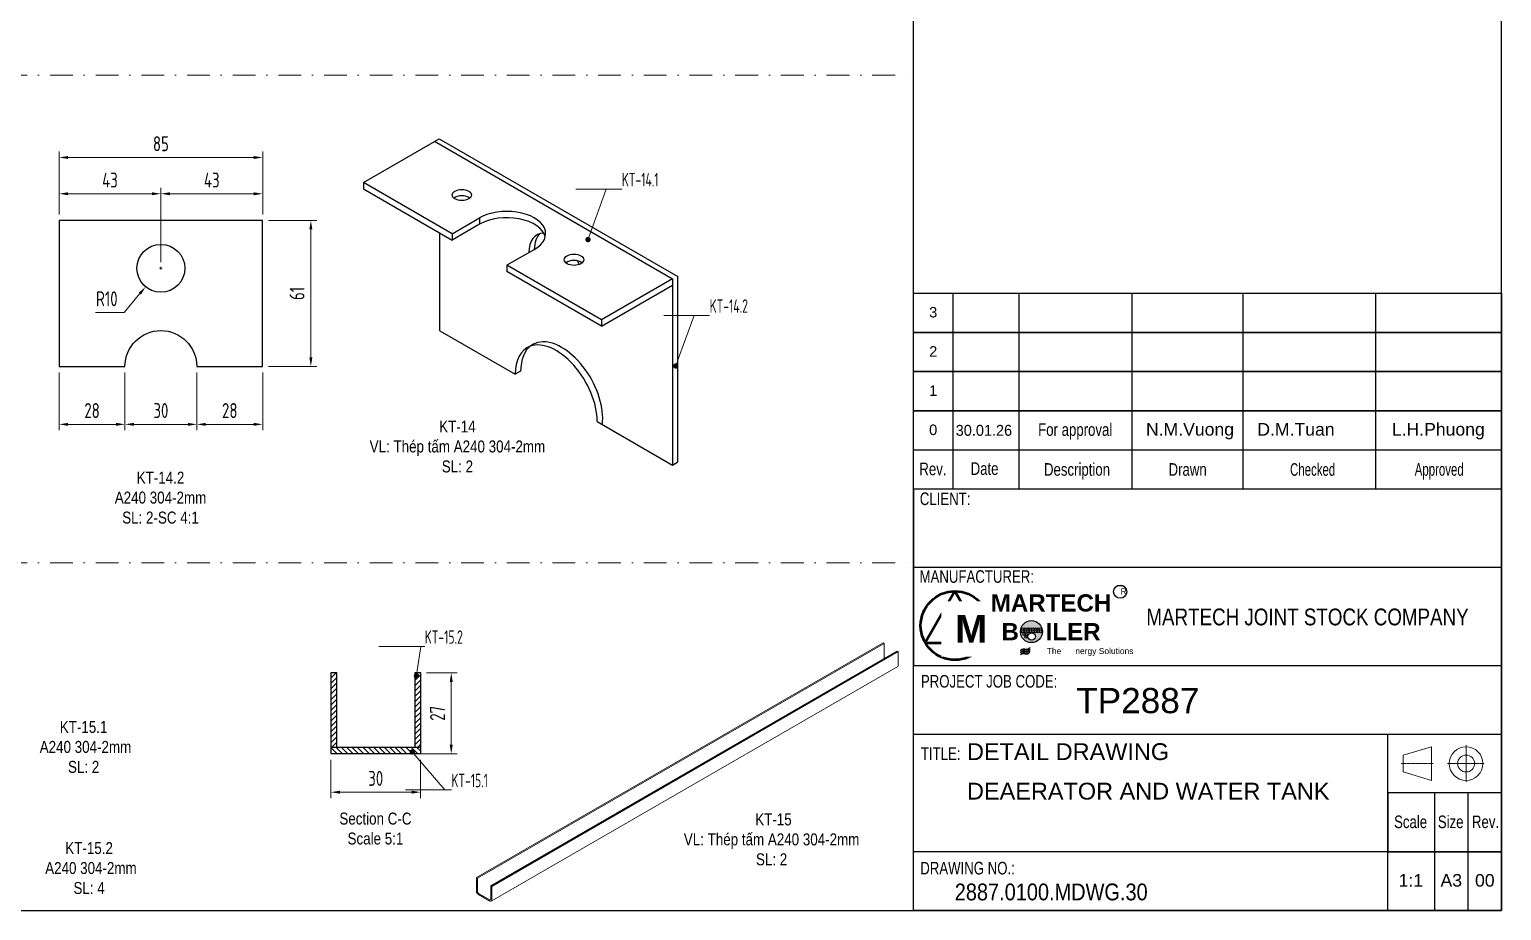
# Model space of a CAD drawing. Header units: millimetres. Extents: x -46397 to 283259, y -8690 to 23983.
# Drawn here: x 230108 to 232567, y -2334 to -862 of the extents above; entities that cross this region are included whole.
import ezdxf
from ezdxf import colors
from ezdxf.entities.mleader import LeaderData, LeaderLine
from ezdxf.enums import TextEntityAlignment as Align
from ezdxf.math import Vec2, Vec3

# ---------------------------------------------------------------- set-up
doc = ezdxf.new("R2010")
doc.units = ezdxf.units.MM
doc.linetypes.add('CENTER', pattern=[2, 1.25, -0.25, 0.25, -0.25])
doc.linetypes.add('DASHDOT', pattern=[25.4, 12.7, -6.35, 0, -6.35])
doc.layers.get('Defpoints').update_dxf_attribs({"lineweight": 0})
for name, color, linetype, lineweight in [('DAM_8', 1, 'Continuous', 25), ('DCenterline8', 8, 'CENTER', 5), ('Dtext', 255, 'Continuous', 20), ('Long_AM_Box', 5, 'DASHDOT', 9), ('Long_AM_Visible', 30, 'Continuous', 25), ('Long_Dim', 3, 'Continuous', 9), ('Long_Hatch', 9, 'Continuous', 9), ('Long_Text', 6, 'Continuous', 9)]:
    doc.layers.add(name, color=color, linetype=linetype, lineweight=lineweight)
doc.styles.add('Chu va so', font='arial.ttf')
doc.styles.add('GHI CHÚ 3', font='isocp_IV25.ttf', dxfattribs={"width": 0.8})
doc.styles.add('Long_DIM_TEXT', font='arial.ttf', dxfattribs={"width": 0.8})
doc.styles.add('Long_Text', font='isocp.shx', dxfattribs={"width": 0.7})
doc.styles.add('TCVN', font='arial.ttf')
doc.styles.add('TEXT', font='arial.ttf', dxfattribs={"height": 124})
doc.dimstyles.new('Vuong_DIM', dxfattribs={"dimtxt": 2.5, "dimasz": 2.3, "dimexe": 1.25, "dimexo": 0, "dimtad": 1, "dimtoh": 1, "dimdec": 0, "dimdsep": 46, "dimtxsty": 'GHI CHÚ 3', "dimcen": 2.3, "dimclrd": 9, "dimclre": 9, "dimclrt": 2, "dimadec": 0, "dimazin": 0, "dimtm": 1e-09, "dimtfac": 1, "dimtdec": 0, "dimtofl": 0, "dimtmove": 1, "dimatfit": 3, "dimfxl": 1, "dimtfill": 1, "dimlwd": 9, "dimlwe": 9, "dimarcsym": 1})
pattern_1 = [(45, (129628.53, 11264.809), (-4.49012806, 4.49012806), [])]

# ---------------------------------------------------------------- blocks, each defined once
blk = doc.blocks.new('sffdfdfd')
at = {"layer": 'Long_AM_Visible', "lineweight": 13}
for p, q in [((-172.3, 23.7), (393.7, 350.5)), ((-170.9, 22.9), (395.1, 349.7)), ((393.7, 350.5), (395.1, 349.7)), ((395.1, 349.7), (395.1, 330.9)), ((-152.5, 12.3), (413.5, 339)), ((-151.1, 11.4), (414.9, 338.2)), ((413.5, 339), (414.9, 338.2)), ((414.9, 338.2), (414.9, 319.5)), ((-151.9, -9.2), (414.1, 317.6)), ((-172.3, 23.7), (-172.3, 4.9)), ((-170.9, 22.9), (-172.3, 23.7)), ((-170.9, 4.1), (-170.9, 22.9)), ((-153.9, -7.3), (-169.5, 1.6)), ((-169.5, 0), (-153.9, -9)), ((-152.5, 12.3), (-152.5, -6.5)), ((-151.1, 11.4), (-152.5, 12.3)), ((-151.1, -7.3), (-151.1, 11.4))]:
    blk.add_line(p, q, dxfattribs=at)
for centre, major_axis, start_param, end_param in [((396.5, 330.1), (-1, 1.73), 0.785398, 1.932163), ((412.1, 321.1), (2, -3.46), 0, 0.785398), ((-169.5, 3.3), (-2, 3.46), 0.785398, 2.356194), ((-169.5, 3.3), (1, -1.73), 3.926991, 5.497787), ((-153.9, -5.7), (1, -1.73), 5.497787, 7.068583), ((-153.9, -5.7), (2, -3.46), 5.497787, 7.068583)]:
    blk.add_ellipse(centre, major_axis=major_axis, ratio=0.57735, start_param=start_param, end_param=end_param, dxfattribs=at)
blk = doc.blocks.new('sfdfd')
at = {"layer": 'Long_AM_Visible'}
for p, q in [((-31, 79.6), (-31, -55.4)), ((-21, 79.6), (-31, 79.6)), ((-21, -45.4), (-21, 79.6)), ((109, 79.6), (109, -45.4)), ((119, 79.6), (109, 79.6)), ((119, -55.4), (119, 79.6)), ((119, -45.4), (-31, -45.4)), ((-31, -55.4), (119, -55.4))]:
    blk.add_line(p, q, dxfattribs=at)
blk = doc.blocks.new('*D2376')
at = {"layer": 'Defpoints', "color": 0, "transparency": 16777216}
for p in [(230611, -2071.8), (230761, -2071.8), (230761, -2136.1)]:
    blk.add_point(p, dxfattribs=at)
at = {"layer": 'Long_Dim', "color": 9, "lineweight": 9, "transparency": 16777216}
for p, q in [((230611, -2081.8), (230611, -2146.1)), ((230761, -2081.8), (230761, -2146.1)), ((230626, -2136.1), (230746, -2136.1))]:
    blk.add_line(p, q, dxfattribs=at)
at = {"layer": 'Long_Dim', "color": 9, "transparency": 16777216}
for points in [[(230626, -2133.6), (230626, -2138.6), (230611, -2136.1)], [(230746, -2133.6), (230746, -2138.6), (230761, -2136.1)]]:
    blk.add_solid(points, dxfattribs=at)
at = {"layer": 'Long_Dim', "color": 2, "transparency": 16777216, "insert": (230686, -2113.1), "char_height": 25, "attachment_point": 5, "style": 'GHI CHÚ 3', "bg_fill": 3, "box_fill_scale": 1.1, "bg_fill_color": 256, "bg_fill_true_color": 13158600, "bg_fill_transparency": 0}
blk.add_mtext('30', dxfattribs=at)
blk = doc.blocks.new('*D2375')
at = {"layer": 'Defpoints', "color": 0, "transparency": 16777216}
for p in [(230761, -1936.8), (230741, -2071.8), (230812.1, -2071.8)]:
    blk.add_point(p, dxfattribs=at)
at = {"layer": 'Long_Dim', "color": 9, "lineweight": 9, "transparency": 16777216}
for p, q in [((230771, -1936.8), (230822.1, -1936.8)), ((230812.1, -1951.8), (230812.1, -2056.8)), ((230751, -2071.8), (230822.1, -2071.8))]:
    blk.add_line(p, q, dxfattribs=at)
at = {"layer": 'Long_Dim', "color": 9, "transparency": 16777216}
for points in [[(230809.6, -1951.8), (230814.6, -1951.8), (230812.1, -1936.8)], [(230809.6, -2056.8), (230814.6, -2056.8), (230812.1, -2071.8)]]:
    blk.add_solid(points, dxfattribs=at)
at = {"layer": 'Long_Dim', "color": 2, "transparency": 16777216, "insert": (230789.1, -2004.3), "char_height": 25, "attachment_point": 5, "rotation": 90, "style": 'GHI CHÚ 3', "bg_fill": 3, "box_fill_scale": 1.1, "bg_fill_color": 256, "bg_fill_true_color": 13158600, "bg_fill_transparency": 0}
blk.add_mtext('27', dxfattribs=at)
blk = doc.blocks.new('_Dot')
at = {"color": 0, "linetype": 'ByBlock', "lineweight": -2}
blk.add_line((-0.5, 0), (-1, 0), dxfattribs=at)
at = {"color": 0, "linetype": 'ByBlock', "const_width": 0.5}
blk.add_lwpolyline([(-0.25, 0, 1), (0.25, 0, 1)], format="xyb", close=True, dxfattribs=at)
blk = doc.blocks.new('*D2294')
at = {"layer": 'Defpoints', "color": 0, "transparency": 16777216}
for p in [(230157.1, -1075.8), (230157.1, -1180.9), (230497.1, -1180.9)]:
    blk.add_point(p, dxfattribs=at)
at = {"layer": 'Long_Dim', "color": 9, "lineweight": 9, "transparency": 16777216}
for p, q in [((230157.1, -1170.9), (230157.1, -1065.8)), ((230482.1, -1075.8), (230172.1, -1075.8)), ((230497.1, -1170.9), (230497.1, -1065.8))]:
    blk.add_line(p, q, dxfattribs=at)
at = {"layer": 'Long_Dim', "color": 9, "transparency": 16777216}
for points in [[(230172.1, -1073.3), (230172.1, -1078.3), (230157.1, -1075.8)], [(230482.1, -1073.3), (230482.1, -1078.3), (230497.1, -1075.8)]]:
    blk.add_solid(points, dxfattribs=at)
at = {"layer": 'Long_Dim', "color": 2, "transparency": 16777216, "insert": (230327.1, -1052.8), "char_height": 25, "attachment_point": 5, "style": 'GHI CHÚ 3', "bg_fill": 3, "box_fill_scale": 1.1, "bg_fill_color": 256, "bg_fill_true_color": 13158600, "bg_fill_transparency": 0}
blk.add_mtext('85', dxfattribs=at)
blk = doc.blocks.new('*D2293')
at = {"layer": 'Defpoints', "color": 0, "transparency": 16777216}
for p in [(230497.1, -1180.9), (230577.6, -1180.9), (230497.1, -1424.9)]:
    blk.add_point(p, dxfattribs=at)
at = {"layer": 'Long_Dim', "color": 9, "lineweight": 9, "transparency": 16777216}
for p, q in [((230507.1, -1180.9), (230587.6, -1180.9)), ((230577.6, -1409.9), (230577.6, -1195.9)), ((230507.1, -1424.9), (230587.6, -1424.9))]:
    blk.add_line(p, q, dxfattribs=at)
at = {"layer": 'Long_Dim', "color": 9, "transparency": 16777216}
for points in [[(230575.1, -1195.9), (230580.1, -1195.9), (230577.6, -1180.9)], [(230575.1, -1409.9), (230580.1, -1409.9), (230577.6, -1424.9)]]:
    blk.add_solid(points, dxfattribs=at)
at = {"layer": 'Long_Dim', "color": 2, "transparency": 16777216, "insert": (230554.5, -1302.9), "char_height": 25, "attachment_point": 5, "rotation": 90, "style": 'GHI CHÚ 3', "bg_fill": 3, "box_fill_scale": 1.1, "bg_fill_color": 256, "bg_fill_true_color": 13158600, "bg_fill_transparency": 0}
blk.add_mtext('61', dxfattribs=at)
blk = doc.blocks.new('*D2292')
at = {"layer": 'Defpoints', "color": 0, "transparency": 16777216}
for p in [(230157.1, -1424.9), (230267.1, -1424.9), (230267.1, -1521.6)]:
    blk.add_point(p, dxfattribs=at)
at = {"layer": 'Long_Dim', "color": 9, "lineweight": 9, "transparency": 16777216}
for p, q in [((230157.1, -1434.9), (230157.1, -1531.6)), ((230267.1, -1434.9), (230267.1, -1531.6)), ((230172.1, -1521.6), (230252.1, -1521.6))]:
    blk.add_line(p, q, dxfattribs=at)
at = {"layer": 'Long_Dim', "color": 9, "transparency": 16777216}
for points in [[(230172.1, -1519.1), (230172.1, -1524.1), (230157.1, -1521.6)], [(230252.1, -1519.1), (230252.1, -1524.1), (230267.1, -1521.6)]]:
    blk.add_solid(points, dxfattribs=at)
at = {"layer": 'Long_Dim', "color": 2, "transparency": 16777216, "insert": (230212.1, -1498.6), "char_height": 25, "attachment_point": 5, "style": 'GHI CHÚ 3', "bg_fill": 3, "box_fill_scale": 1.1, "bg_fill_color": 256, "bg_fill_true_color": 13158600, "bg_fill_transparency": 0}
blk.add_mtext('28', dxfattribs=at)
blk = doc.blocks.new('*D2291')
at = {"layer": 'Defpoints', "color": 0, "transparency": 16777216}
for p in [(230267.1, -1424.9), (230387.1, -1424.9), (230387.1, -1521.6)]:
    blk.add_point(p, dxfattribs=at)
at = {"layer": 'Long_Dim', "color": 9, "lineweight": 9, "transparency": 16777216}
for p, q in [((230267.1, -1434.9), (230267.1, -1531.6)), ((230387.1, -1434.9), (230387.1, -1531.6)), ((230282.1, -1521.6), (230372.1, -1521.6))]:
    blk.add_line(p, q, dxfattribs=at)
at = {"layer": 'Long_Dim', "color": 9, "transparency": 16777216}
for points in [[(230282.1, -1519.1), (230282.1, -1524.1), (230267.1, -1521.6)], [(230372.1, -1519.1), (230372.1, -1524.1), (230387.1, -1521.6)]]:
    blk.add_solid(points, dxfattribs=at)
at = {"layer": 'Long_Dim', "color": 2, "transparency": 16777216, "insert": (230327.1, -1498.6), "char_height": 25, "attachment_point": 5, "style": 'GHI CHÚ 3', "bg_fill": 3, "box_fill_scale": 1.1, "bg_fill_color": 256, "bg_fill_true_color": 13158600, "bg_fill_transparency": 0}
blk.add_mtext('30', dxfattribs=at)
blk = doc.blocks.new('*D2290')
at = {"layer": 'Defpoints', "color": 0, "transparency": 16777216}
for p in [(230387.1, -1424.9), (230497.1, -1424.9), (230497.1, -1521.6)]:
    blk.add_point(p, dxfattribs=at)
at = {"layer": 'Long_Dim', "color": 9, "lineweight": 9, "transparency": 16777216}
for p, q in [((230387.1, -1434.9), (230387.1, -1531.6)), ((230497.1, -1434.9), (230497.1, -1531.6)), ((230402.1, -1521.6), (230482.1, -1521.6))]:
    blk.add_line(p, q, dxfattribs=at)
at = {"layer": 'Long_Dim', "color": 9, "transparency": 16777216}
for points in [[(230402.1, -1519.1), (230402.1, -1524.1), (230387.1, -1521.6)], [(230482.1, -1519.1), (230482.1, -1524.1), (230497.1, -1521.6)]]:
    blk.add_solid(points, dxfattribs=at)
at = {"layer": 'Long_Dim', "color": 2, "transparency": 16777216, "insert": (230442.1, -1498.6), "char_height": 25, "attachment_point": 5, "style": 'GHI CHÚ 3', "bg_fill": 3, "box_fill_scale": 1.1, "bg_fill_color": 256, "bg_fill_true_color": 13158600, "bg_fill_transparency": 0}
blk.add_mtext('28', dxfattribs=at)
blk = doc.blocks.new('*D2289')
at = {"layer": 'Defpoints', "color": 0, "transparency": 16777216}
for p in [(230327.1, -1136.4), (230157.1, -1180.9), (230327.1, -1260.9)]:
    blk.add_point(p, dxfattribs=at)
at = {"layer": 'Long_Dim', "color": 9, "lineweight": 9, "transparency": 16777216}
for p, q in [((230157.1, -1170.9), (230157.1, -1126.4)), ((230327.1, -1250.9), (230327.1, -1126.4)), ((230172.1, -1136.4), (230312.1, -1136.4))]:
    blk.add_line(p, q, dxfattribs=at)
at = {"layer": 'Long_Dim', "color": 9, "transparency": 16777216}
for points in [[(230172.1, -1133.9), (230172.1, -1138.9), (230157.1, -1136.4)], [(230312.1, -1133.9), (230312.1, -1138.9), (230327.1, -1136.4)]]:
    blk.add_solid(points, dxfattribs=at)
at = {"layer": 'Long_Dim', "color": 2, "transparency": 16777216, "insert": (230242.1, -1113.5), "char_height": 25, "attachment_point": 5, "style": 'GHI CHÚ 3', "bg_fill": 3, "box_fill_scale": 1.1, "bg_fill_color": 256, "bg_fill_true_color": 13158600, "bg_fill_transparency": 0}
blk.add_mtext('43', dxfattribs=at)
blk = doc.blocks.new('*D2288')
at = {"layer": 'Defpoints', "color": 0, "transparency": 16777216}
for p in [(230497.1, -1136.4), (230497.1, -1180.9), (230327.1, -1260.9)]:
    blk.add_point(p, dxfattribs=at)
at = {"layer": 'Long_Dim', "color": 9, "lineweight": 9, "transparency": 16777216}
for p, q in [((230327.1, -1250.9), (230327.1, -1126.4)), ((230497.1, -1170.9), (230497.1, -1126.4)), ((230342.1, -1136.4), (230482.1, -1136.4))]:
    blk.add_line(p, q, dxfattribs=at)
at = {"layer": 'Long_Dim', "color": 9, "transparency": 16777216}
for points in [[(230342.1, -1133.9), (230342.1, -1138.9), (230327.1, -1136.4)], [(230482.1, -1133.9), (230482.1, -1138.9), (230497.1, -1136.4)]]:
    blk.add_solid(points, dxfattribs=at)
at = {"layer": 'Long_Dim', "color": 2, "transparency": 16777216, "insert": (230412.1, -1113.5), "char_height": 25, "attachment_point": 5, "style": 'GHI CHÚ 3', "bg_fill": 3, "box_fill_scale": 1.1, "bg_fill_color": 256, "bg_fill_true_color": 13158600, "bg_fill_transparency": 0}
blk.add_mtext('43', dxfattribs=at)
blk = doc.blocks.new('*D2287')
at = {"layer": 'Defpoints', "color": 0, "transparency": 16777216}
for p in [(230327.1, -1260.9), (230301.6, -1291.8)]:
    blk.add_point(p, dxfattribs=at)
at = {"layer": 'Long_Dim', "color": 9, "lineweight": 9, "transparency": 16777216}
for p, q in [((230324.8, -1260.9), (230329.4, -1260.9)), ((230327.1, -1263.2), (230327.1, -1258.6)), ((230265.9, -1334.9), (230292, -1303.3)), ((230217.6, -1334.9), (230265.9, -1334.9))]:
    blk.add_line(p, q, dxfattribs=at)
blk.add_arc((230327.1, -1260.9), 40, 194.3239, 244.7023, dxfattribs=at)
at = {"layer": 'Long_Dim', "color": 9, "transparency": 16777216}
blk.add_solid([(230290.1, -1301.7), (230293.9, -1304.9), (230301.6, -1291.8)], dxfattribs=at)
at = {"layer": 'Long_Dim', "color": 2, "transparency": 16777216, "insert": (230236.7, -1311.9), "char_height": 25, "attachment_point": 5, "style": 'GHI CHÚ 3', "bg_fill": 3, "box_fill_scale": 1.1, "bg_fill_color": 256, "bg_fill_true_color": 13158600, "bg_fill_transparency": 0}
blk.add_mtext('R10', dxfattribs=at)
blk = doc.blocks.new('*U2442')
at = {"lineweight": 25}
for p, q in [((3423.6, 1135.2, 0), (3423.6, 774.8, 0)), ((3545.1, 1135.2, 0), (3545.1, 774.8, 0)), ((3753.1, 1135.2, 0), (3753.1, 774.8, 0)), ((3957.1, 1135.2, 0), (3957.1, 774.8, 0)), ((4200.9, 1135.2, 0), (4200.9, 774.8, 0)), ((3351.6, 631.2), (4432.7, 631.2)), ((4309.5, 216.2, 0), (4309.5, 0)), ((4371.3, 0), (4371.3, 216.2, 0))]:
    blk.add_line(p, q, dxfattribs=at)
for points in [[(0, 0), (4432.7, 0), (4432.7, 2903.7), (0, 2903.7)], [(0, 0), (3351.6, 0), (3351.6, 2903.7), (0, 2903.7)], [(3351.6, 1135.2), (4432.7, 1135.2), (4432.7, 0), (3351.6, 0)], [(3351.6, 1135.2), (4432.7, 1135.2), (4432.7, 1063.1), (3351.6, 1063.1)], [(3351.6, 1063.1), (4432.7, 1063.1), (4432.7, 991.1), (3351.6, 991.1)], [(3351.6, 991.1), (4432.7, 991.1), (4432.7, 919), (3351.6, 919)], [(3351.6, 919), (4432.7, 919), (4432.7, 846.9), (3351.6, 846.9)], [(3351.6, 450.5), (4432.7, 450.5), (4432.7, 774.8), (3351.6, 774.8)], [(3351.6, 324.3), (4432.7, 324.3), (4432.7, 108.1), (3351.6, 108.1)], [(4223.8, 324.3), (4432.7, 324.3), (4432.7, 0), (4223.8, 0)]]:
    blk.add_lwpolyline(points, close=True, dxfattribs=at)
at = {"lineweight": 50}
blk.add_lwpolyline([(3427.7, 587.1), (3373.1, 492.5), (3482.3, 492.5)], close=True, dxfattribs=at)
at = {"color": 2, "lineweight": 20, "elevation": 0}
blk.add_lwpolyline([(4251.7, 254.8), (4303.9, 239.4), (4303.9, 301.2), (4251.7, 285.7)], close=True, dxfattribs=at)
at = {"lineweight": 25, "elevation": 0}
blk.add_lwpolyline([(4223.8, 108.1), (4432.7, 108.1), (4432.7, 216.2), (4223.8, 216.2)], close=True, dxfattribs=at)
at = {"lineweight": 50}
blk.add_circle((3427.7, 524), 63.1, dxfattribs=at)
at = {"color": 2, "lineweight": 20}
for radius in [30.9, 15.5]:
    blk.add_circle((4367.5, 270.3, 0), radius, dxfattribs=at)
at = {"layer": 'DCenterline8', "lineweight": 0, "ltscale": 2}
for p, q in [((4367.5, 304.3, 0), (4367.5, 236.3, 0)), ((4333.5, 270.3, 0), (4401.4, 270.3, 0))]:
    blk.add_line(p, q, dxfattribs=at)
at = {"layer": 'DCenterline8', "lineweight": 0}
blk.add_line((4248.3, 270.3, 0), (4306.8, 270.3, 0), dxfattribs=at)
at = {"color": 5, "style": 'Chu va so'}
for s, height, width, p in [('For approval', 23.167, 0.75, (3648.8, 872.9, 0)), ('Rev.', 23.17, 0.75, (3387.2, 800.5)), ('Date', 23.17, 0.75, (3482.1, 801.1, 0)), ('Description', 23.167, 0.75, (3652.1, 799.6, 0)), ('Drawn', 23.17, 0.75, (3855.5, 799.6, 0)), ('Checked', 23.17, 0.65, (4085.4, 799.5)), ('Approved', 23.17, 0.65, (4318.1, 799.6, 0)), ('CLIENT:', 23.17, 0.75, (3409.6, 745.6, 0.2)), ('PROJECT JOB CODE:', 23.167, 0.75, (3490.5, 410)), ('TITLE:', 23.17, 0.75, (3401.4, 277, 0.2)), ('Scale', 23.17, 0.75, (4265.5, 151.6, 0)), ('Size', 23.17, 0.75, (4339.2, 151.6, 0)), ('Rev. ', 23.17, 0.75, (4406.6, 151.6, 0)), ('DRAWING NO.:', 23.167, 0.75, (3450.8, 66.4, 0.2))]:
    blk.add_text(s, height=height, dxfattribs=dict(at, width=width)).set_placement(p, align=Align.CENTER)
at = {"color": 5, "lineweight": 25, "insert": (3718.9, 539.7, 0), "char_height": 30.89, "width": 714.083, "attachment_point": 4, "style": 'Chu va so'}
blk.add_mtext('\\pxqc;{\\W0.8;MARTECH JOINT STOCK COMPANY}', dxfattribs=at)
at = {"layer": 'Dtext', "ltscale": 0.1}
for tag, p, height, style in [('REV_3', (3380.1, 1090.6), 19.3, 'TCVN'), ('FOR_APPROVAL3', (3573.2, 1089.3, -0.2), 23.2, 'TCVN'), ('REV_2', (3380.1, 1018.5), 19.3, 'TCVN'), ('FOR_APPROVAL2', (3573.2, 1017.2, -0.2), 23.2, 'TCVN'), ('REV_1', (3380.1, 946.5), 19.3, 'TCVN'), ('FOR_APPROVAL1', (3573.2, 945.1, -0.2), 23.2, 'TCVN'), ('REV_0', (3380.1, 874.4), 19.3, 'TCVN'), ('NGUOI_VE', (3778.9, 873.4, -0.2), 23.2, 'TCVN'), ('NGUOI_KIEM_2', (3983.6, 873.4, -0.2), 23.2, 'TCVN'), ('NGUOI_DUYET', (4230.9, 873.4, -0.2), 23.2, 'TCVN'), ('1.1_A4', (4243.3, 44, -0.2), 23.2, 'Chu va so'), ('A4_A4', (4320.4, 44, -0.2), 23.2, 'Chu va so'), ('REV.', (4383.9, 44, -0.2), 23.2, 'Chu va so')]:
    blk.add_attdef(tag, p, '', height=height, dxfattribs=dict(at, style=style))
for tag, p, height, style, width in [('NGAY_REV03', (3429.1, 1089.3, -0.2), 20.1, 'TCVN', 0.95), ('NGAY_REV02', (3429.1, 1017.2, -0.2), 20.1, 'TCVN', 0.95), ('NGAY_REV01', (3429.1, 945.1, -0.2), 20.1, 'TCVN', 0.95), ('NGAY_REV0', (3429.1, 873, -0.2), 20.1, 'TCVN', 0.95), ('DWD.NO', (3427.3, 18.8, -0.2), 30.9, 'Chu va so', 0.85)]:
    blk.add_attdef(tag, p, '', height=height, dxfattribs=dict(at, style=style, width=width))
at = {"layer": 'Dtext', "lineweight": 25, "ltscale": 0.1, "style": 'Chu va so'}
for tag, p, height in [('PROJECT_CODE', (3650.5, 363), 46.3), ('TITLE1', (3449.9, 276.8, -0.2), 30.9), ('TITLE2', (3449.9, 204.2, -0.2), 30.9), ('TITLE3', (3449.9, 132.1, -0.2), 30.9)]:
    blk.add_attdef(tag, p, '', height=height, dxfattribs=at)
at = {"insert": (3428, 543.2), "char_height": 50.753, "attachment_point": 1, "style": 'TEXT', "bg_fill": 2}
blk.add_mtext('\\pxqc;{\\fArial|b1|i0|c0|p34;M}', dxfattribs=at)
at = {"insert": (3495.1, 581.6), "char_height": 31.72, "width": 218.466, "attachment_point": 1, "style": 'TEXT', "bg_fill": 2}
blk.add_mtext('\\pxqc;{\\fArial|b1|i0|c0|p34;MARTECH\\PB    ILER}', dxfattribs=at)
h = blk.add_hatch(color=256)
h.dxf.hatch_style = 1
edge = h.paths.add_edge_path()
edge.add_spline(control_points=[(3548.3, 474.4), (3549.2, 475), (3552.9, 477.9), (3560.8, 474), (3564.6, 478.5), (3565.9, 480.1)], knot_values=[0, 0, 0, 0, 0.315535, 1.31207, 1.873609, 1.873609, 1.873609, 1.873609], degree=3, periodic=0)
edge.add_spline(control_points=[(3565.9, 480.1), (3564.8, 479.1), (3560.6, 475.2), (3551.8, 479.8), (3548.9, 475.3), (3548.3, 474.4)], knot_values=[0, 0, 0, 0, 0.411397, 1.576501, 1.877595, 1.877595, 1.877595, 1.877595], degree=3, periodic=0)
edge = h.paths.add_edge_path()
edge.add_spline(control_points=[(3548.3, 470.4), (3549.2, 471.1), (3552.9, 473.9), (3560.8, 470), (3564.6, 474.6), (3565.9, 476.2)], knot_values=[0, 0, 0, 0, 0.315535, 1.31207, 1.873609, 1.873609, 1.873609, 1.873609], degree=3, periodic=0)
edge.add_spline(control_points=[(3565.9, 476.2), (3564.8, 475.2), (3560.6, 471.3), (3551.8, 475.9), (3548.9, 471.4), (3548.3, 470.4)], knot_values=[0, 0, 0, 0, 0.411397, 1.576501, 1.877595, 1.877595, 1.877595, 1.877595], degree=3, periodic=0)
at = {"color": 7}
for centre, radius in [((3552.1, 517.7), 1.92), ((3552.1, 512.9), 1.92), ((3556.8, 517.7), 1.92), ((3556.8, 512.9), 1.92), ((3561.5, 517.7), 1.92), ((3561.5, 512.9), 1.92), ((3566.2, 517.7), 1.92), ((3566.2, 512.9), 1.92), ((3571.1, 517.7), 1.92), ((3571.1, 512.9), 1.92), ((3575.8, 517.7), 1.92), ((3575.8, 512.9), 1.92), ((3580.5, 517.7), 1.92), ((3580.5, 512.9), 1.92), ((3585.2, 517.7), 1.92), ((3585.2, 512.9), 1.92), ((3554.3, 507.7), 1.92), ((3558.2, 503), 1.92), ((3559, 507.7), 1.92), ((3568.7, 504), 6.87)]:
    blk.add_circle(centre, radius, dxfattribs=at)
for points in [[(3548.3, 478.1), (3550.2, 480.5), (3562.4, 481.3), (3565.9, 483.8)], [(3548.3, 478.1), (3551.1, 479.8), (3561.5, 479.9), (3565.9, 483.8)], [(3548.3, 474.4), (3550.2, 476.8), (3562.4, 477.6), (3565.9, 480.1)], [(3548.3, 474.4), (3551.1, 476.1), (3561.5, 476.2), (3565.9, 480.1)], [(3548.3, 470.4), (3550.2, 472.9), (3562.4, 473.7), (3565.9, 476.2)], [(3548.3, 470.4), (3551.1, 472.1), (3561.5, 472.3), (3565.9, 476.2)]]:
    blk.add_spline(points, degree=3)
at = {"color": 5, "style": 'Chu va so', "width": 0.75}
blk.add_text('MANUFACTURER:', height=23.167, dxfattribs=at).set_placement((3467.8, 602.7, 0.2), align=Align.CENTER)
at = {"attachment_point": 1, "style": 'TEXT', "bg_fill": 2}
for s, insert, char_height in [('\\pxqc;R', (3732.3, 592.3), 11.1), ('\\pxqc;The      nergy Solutions', (3596.4, 482.8), 11.102)]:
    blk.add_mtext(s, dxfattribs=dict(at, insert=insert, char_height=char_height))
at = {"layer": 'DAM_8'}
h = blk.add_hatch(color=7, dxfattribs=at)
edge = h.paths.add_edge_path()
edge.add_arc((3568.3, 512.9), 20.2, 191.4592, 461.3375)
edge.add_arc((3568.3, 512.9), 20.2, 101.3375, 191.4592)
edge = h.paths.add_edge_path(flags=16)
edge.add_arc((3558.2, 503), 1.92, -289.458, 11.4592, ccw=False)
edge.add_arc((3558.2, 503), 1.92, 11.4592, 70.542, ccw=False)
edge = h.paths.add_edge_path(flags=16)
edge.add_arc((3585.2, 512.9), 1.92, -211.5113, 11.4592, ccw=False)
edge.add_arc((3585.2, 512.9), 1.92, 11.4592, 148.4887, ccw=False)
edge = h.paths.add_edge_path(flags=16)
edge.add_arc((3554.3, 507.7), 1.92, -304.2526, 11.4592, ccw=False)
edge.add_arc((3554.3, 507.7), 1.92, 11.4592, 55.7474, ccw=False)
edge = h.paths.add_edge_path(flags=16)
edge.add_arc((3585.2, 517.7), 1.92, -200.2428, 11.4592, ccw=False)
edge.add_arc((3585.2, 517.7), 1.92, 11.4592, 159.7572, ccw=False)
edge = h.paths.add_edge_path(flags=16)
edge.add_arc((3580.5, 512.9), 1.92, -219.051, 11.4592, ccw=False)
edge.add_arc((3580.5, 512.9), 1.92, 11.4592, 140.949, ccw=False)
edge = h.paths.add_edge_path(flags=16)
edge.add_arc((3559, 507.7), 1.92, -292.0311, 11.4592, ccw=False)
edge.add_arc((3559, 507.7), 1.92, 11.4592, 67.9689, ccw=False)
edge = h.paths.add_edge_path(flags=16)
edge.add_arc((3552.1, 512.9), 1.92, -319.4544, 11.4592, ccw=False)
edge.add_arc((3552.1, 512.9), 1.92, 11.4592, 40.5456, ccw=False)
edge = h.paths.add_edge_path(flags=16)
edge.add_arc((3580.5, 517.7), 1.92, -206.0119, 11.4592, ccw=False)
edge.add_arc((3580.5, 517.7), 1.92, 11.4592, 153.9881, ccw=False)
edge = h.paths.add_edge_path(flags=16)
edge.add_arc((3568.7, 504), 6.87, -262.499, 11.4592, ccw=False)
edge.add_arc((3568.7, 504), 6.87, 11.4592, 97.501, ccw=False)
edge = h.paths.add_edge_path(flags=16)
edge.add_arc((3552.1, 517.7), 1.92, -332.7707, 11.4592, ccw=False)
edge.add_arc((3552.1, 517.7), 1.92, 11.4592, 27.2293, ccw=False)
edge = h.paths.add_edge_path(flags=16)
edge.add_arc((3575.8, 512.9), 1.92, -230.166, 11.4592, ccw=False)
edge.add_arc((3575.8, 512.9), 1.92, 11.4592, 129.834, ccw=False)
edge = h.paths.add_edge_path(flags=16)
edge.add_arc((3556.8, 512.9), 1.92, -307.6137, 11.4592, ccw=False)
edge.add_arc((3556.8, 512.9), 1.92, 11.4592, 52.3863, ccw=False)
edge = h.paths.add_edge_path(flags=16)
edge.add_arc((3571.1, 512.9), 1.92, -246.4575, 11.4592, ccw=False)
edge.add_arc((3571.1, 512.9), 1.92, 11.4592, 113.5425, ccw=False)
edge = h.paths.add_edge_path(flags=16)
edge.add_arc((3561.5, 512.9), 1.92, -290.4056, 11.4592, ccw=False)
edge.add_arc((3561.5, 512.9), 1.92, 11.4592, 69.5944, ccw=False)
edge = h.paths.add_edge_path(flags=16)
edge.add_arc((3575.8, 517.7), 1.92, -215.7954, 11.4592, ccw=False)
edge.add_arc((3575.8, 517.7), 1.92, 11.4592, 144.2046, ccw=False)
edge = h.paths.add_edge_path(flags=16)
edge.add_arc((3566.2, 512.9), 1.92, -268.4837, 11.4592, ccw=False)
edge.add_arc((3566.2, 512.9), 1.92, 11.4592, 91.5163, ccw=False)
edge = h.paths.add_edge_path(flags=16)
edge.add_arc((3556.8, 517.7), 1.92, -322.0207, 11.4592, ccw=False)
edge.add_arc((3556.8, 517.7), 1.92, 11.4592, 37.9793, ccw=False)
edge = h.paths.add_edge_path(flags=16)
edge.add_arc((3566.2, 517.7), 1.92, -267.4803, 11.4592, ccw=False)
edge.add_arc((3566.2, 517.7), 1.92, 11.4592, 92.5197, ccw=False)
edge = h.paths.add_edge_path(flags=16)
edge.add_arc((3571.1, 517.7), 1.92, -234.0834, 11.4592, ccw=False)
edge.add_arc((3571.1, 517.7), 1.92, 11.4592, 125.9166, ccw=False)
edge = h.paths.add_edge_path(flags=16)
edge.add_arc((3561.5, 517.7), 1.92, -301.7345, 11.4592, ccw=False)
edge.add_arc((3561.5, 517.7), 1.92, 11.4592, 58.2655, ccw=False)
blk.add_circle((3731.5, 586.4), 12.1)
at = {"color": 7}
blk.add_circle((3568.3, 512.9), 20.2, dxfattribs=at)

msp = doc.modelspace()

# ---------------------------------------------------------------- linework, layer by layer
at = {"layer": 'Long_AM_Box', "ltscale": 3}
for p, q in [((228539.61, -938.31, -0.25), (231584.37, -938.31, -0.25)), ((228539.61, -1753.21, -0.25), (231584.37, -1753.21, -0.25))]:
    msp.add_line(p, q, dxfattribs=at)
at = {"layer": 'Long_AM_Visible'}
for p, q in [((230665.29, -1117.37, 0.01), (230791.67, -1044.4, 0.01)), ((230784.1, -1048.77, 0.01), (231181.65, -1278.3, 0.01)), ((230791.67, -1044.4, 0.01), (231190.79, -1274.83, 0.01)), ((230813.8, -1203.11, 0.01), (230665.29, -1117.37, 0.01)), ((230665.29, -1117.37, 0.01), (230665.29, -1127.92, 0.01)), ((230665.29, -1127.92, 0.01), (230813.8, -1213.66, 0.01)), ((230813.8, -1203.11, 0.01), (230859.5, -1176.73, 0.01)), ((230859.5, -1176.73, 0.01), (230859.5, -1187.28, 0.01)), ((230793.24, -1365.36, 0.01), (230793.24, -1201.79, 0.01)), ((230859.5, -1187.28, 0.01), (230813.8, -1213.66, 0.01)), ((230813.8, -1203.11, 0.01), (230813.8, -1213.66, 0.01)), ((230950.89, -1229.49, 0.01), (230905.19, -1255.87, 0.01)), ((231062.84, -1346.89, 0.01), (230905.19, -1255.87, 0.01)), ((230905.19, -1255.87, 0.01), (230905.19, -1266.43, 0.01)), ((231062.84, -1357.45, 0.01), (230905.19, -1266.43, 0.01)), ((231181.65, -1278.3, 0.01), (231062.84, -1346.89, 0.01)), ((231181.65, -1278.3, 0.01), (231181.65, -1589.62, 0.01)), ((231190.79, -1584.34, 0.01), (231190.79, -1274.83, 0.01)), ((231062.84, -1357.45, 0.01), (231181.65, -1288.85, 0.01)), ((231062.84, -1346.89, 0.01), (231062.84, -1357.45, 0.01)), ((230793.24, -1365.36, 0.01), (230918.9, -1437.91, 0.01)), ((230928.04, -1432.64, 0.01), (230918.9, -1437.91, 0.01)), ((231055.99, -1517.06, 0.01), (231181.65, -1589.62, 0.01)), ((231181.65, -1589.62, 0.01), (231190.79, -1584.34, 0.01))]:
    msp.add_line(p, q, dxfattribs=at)
for points in [[(230497.06, -1180.95), (230157.06, -1180.95), (230157.06, -1424.95), (230267.06, -1424.95, -1), (230387.06, -1424.95), (230497.06, -1424.95)], [(230287.06, -1260.95, -1), (230367.06, -1260.95, -1)]]:
    msp.add_lwpolyline(points, format="xyb", close=True, dxfattribs=at)
for centre in [(230829.79, -1138.47, 0.01), (231017.15, -1246.64, 0.01)]:
    msp.add_ellipse(centre, major_axis=(16.16, 0), ratio=0.5773503, dxfattribs=at)
for centre, major_axis, start_param, end_param in [((230829.79, -1149.02, 0.01), (-16.16, 0), 3.7428569, 5.6819211), ((230905.19, -1203.11, 0.01), (64.62, 0), 5.4977871, 8.6393798), ((230905.19, -1213.66, 0.01), (64.62, 0), 0.1418971, 2.3561945), ((230987.44, -1261.15, 0.01), (-32.31, 55.97), 5.9697888, 7.0685835), ((230996.58, -1255.87, 0.01), (-32.31, 55.97), 0.1418971, 0.7853982), ((231017.15, -1257.19, 0.01), (-16.16, 0), 3.7428569, 5.6819211), ((230987.44, -1261.15, 0.01), (32.31, -55.97), 1.3615082, 1.4652548), ((230987.44, -1477.49, 0.01), (-48.47, 83.95), -0.0944211, 0.7853982), ((230996.58, -1472.21, 0.01), (-48.47, 83.95), -2.4899261, 0.7853982), ((230987.44, -1477.49, 0.01), (48.47, -83.95), 0.7853982, 3.0471715)]:
    msp.add_ellipse(centre, major_axis=major_axis, ratio=0.5773503, start_param=start_param, end_param=end_param, dxfattribs=at)

# ---------------------------------------------------------------- block references
at = {"layer": 'Long_AM_Visible', "xscale": 1.2, "yscale": 1.2, "zscale": 1.2}
msp.add_blockref('sffdfdfd', (231061.03, -2307.13), dxfattribs=at)
at = {"layer": 'Long_AM_Visible'}
msp.add_blockref('sfdfd', (230642.05, -2016.32), dxfattribs=at)

# ---------------------------------------------------------------- texts
at = {"layer": 'Long_Text', "char_height": 20, "attachment_point": 1, "style": 'Long_DIM_TEXT'}
for s, insert, width in [('\\A1;\\pxqc;KT-14\\PVL: {\\A0;Thép tấm A240 304-2mm}\\PSL: 2', (230664, -1515.22, 0.01), 316.8343), ('\\A1;\\pxqc;KT-14.2\\P{\\A0;A240 304-2mm}\\PSL: 2-SC 4:1', (230232.22, -1600.63, 0.28), 188.5065), ('\\A1;\\pxqc;{\\W0.8;KT-15.1\\P\\A0; A240 304-2mm\\A1;\\PSL: 2}', (230103.75, -2017.12, -0.25), 188.5065), ('\\A1;\\pxqc;{\\W0.8;Section C-C\\PScale 5:1}', (230591.24, -2170.19, 0.02), 188.5065), ('\\A1;\\pxqc;{\\fArial|b0|i0|c163|p34; }KT-15\\PVL: {\\A0;Thép tấm A240 304-2mm}\\PSL: 2', (231192.54, -2171.59, -0.49), 309.3733), ('\\A1;\\pxqc;{\\W0.8;KT-15.2\\P\\A0; A240 304-2mm\\A1;\\PSL: 4}', (230112.9, -2219.45, -0.22), 188.5065)]:
    msp.add_mtext(s, dxfattribs=dict(at, insert=insert, width=width))

# ---------------------------------------------------------------- leaders
at = {"layer": 'Long_AM_Visible'}
ml = msp.add_multileader_mtext('Standard', dxfattribs=at)
ml.set_content('KT-14.1', color=2, style='Long_Text')
ml.set_leader_properties(color=3, lineweight=9)
ml.set_arrow_properties(name='DOT')
ml.build(insert=Vec2(0, 0))
ml.multileader.update_dxf_attribs({"text_left_attachment_type": 5, "text_right_attachment_type": 5, "dogleg_length": 25.98, "arrow_head_size": 9})
ctx = ml.context
ctx.base_point, ctx.char_height, ctx.arrow_head_size, ctx.landing_gap_size, ctx.plane_origin = Vec3(231097.01, -1128.61, 0.02), 22.5, 9, 0, Vec3(231130.52, -1214.25, 0.02)
ctx.left_attachment, ctx.right_attachment = 5, 5
notes = []
notes.append((ctx, [(0, (1, 1, 0), (231071.03, -1128.61, 0.02), (1, 0), 25.98, [(0, [(231040.51, -1212.89, 0.02)], 0, [])])]))
ctx.mtext.insert, ctx.mtext.width, ctx.mtext.defined_height, ctx.mtext.flow_direction = Vec3(231097.01, -1101.52, 0.02), 194.7324, 74.7, 5
ml = msp.add_multileader_mtext('Standard', dxfattribs=at)
ml.set_content('KT-14.2', color=2, style='Long_Text')
ml.set_leader_properties(color=3, lineweight=9)
ml.set_arrow_properties(name='DOT')
ml.build(insert=Vec2(0, 0))
ml.multileader.update_dxf_attribs({"text_left_attachment_type": 5, "text_right_attachment_type": 5, "dogleg_length": 25.98, "arrow_head_size": 9})
ctx = ml.context
ctx.base_point, ctx.char_height, ctx.arrow_head_size, ctx.landing_gap_size, ctx.plane_origin = Vec3(231243.71, -1339.82, 0.02), 22.5, 9, 0, Vec3(231277.21, -1425.46, 0.02)
ctx.left_attachment, ctx.right_attachment = 5, 5
notes.append((ctx, [(0, (1, 1, 0), (231217.73, -1339.82, 0.02), (1, 0), 25.98, [(0, [(231187.21, -1424.1, 0.02)], 0, [])])]))
ctx.mtext.insert, ctx.mtext.width, ctx.mtext.defined_height, ctx.mtext.flow_direction = Vec3(231243.71, -1312.72, 0.02), 194.7324, 74.7, 5
for ctx, leaders in notes:
    for number, flags, end, landing, length, lines in leaders:
        leader = LeaderData()
        leader.index, (leader.has_last_leader_line, leader.has_dogleg_vector, leader.attachment_direction) = number, flags
        leader.last_leader_point, leader.dogleg_vector, leader.dogleg_length = Vec3(end), Vec3(landing), length
        for number, points, colour, breaks in lines:
            line = LeaderLine()
            line.index, line.vertices, line.color, line.breaks = number, Vec3.list(points), colors.encode_raw_color(colour), breaks
            leader.lines.append(line)
        ctx.leaders.append(leader)

# ---------------------------------------------------------------- next in the draw order: dimensions: what is measured, and where the dimension line sits
at = {"layer": 'Long_Dim'}
for base, p1, p2, override, picture, middle in [((230157.06, -1075.77), (230497.06, -1180.95), (230157.06, -1180.95), {"dimtxt": 25, "dimasz": 15, "dimexe": 10, "dimexo": 10, "dimgap": 10, "dimlfac": 0.25}, '*D2294', (230327.06, -1052.78)), ((230267.06281082, -1521.61699355), (230157.06281082, -1424.94882993), (230267.06281082, -1424.94882993), {"dimtxt": 25, "dimasz": 15, "dimexe": 10, "dimexo": 10, "dimgap": 10, "dimlfac": 0.25}, '*D2292', (230212.06281082, -1498.62697876)), ((230761.03, -2136.1), (230611.03, -2071.76), (230761.03, -2071.76), {"dimtxt": 25, "dimasz": 15, "dimexe": 10, "dimexo": 10, "dimgap": 10, "dimlfac": 0.2}, '*D2376', (230686.03, -2113.11))]:
    dim = msp.add_linear_dim(base=base, p1=p1, p2=p2, dimstyle='Vuong_DIM', override=override, dxfattribs=at)
    dim.commit()
    dim.dimension.update_dxf_attribs({"geometry": picture, "text_midpoint": middle})

# ---------------------------------------------------------------- next in the draw order: hatches: boundary and pattern name
at = {"layer": 'Long_Hatch'}
h = msp.add_hatch(dxfattribs=at)
h.set_pattern_fill('ANSI31', color=256, scale=2, style=0)
h.set_pattern_definition(pattern_1)
h.paths.add_polyline_path([(230611.03, -1936.76), (230611.03, -2061.76), (230621.03, -2061.76), (230621.03, -1936.76)])

# ---------------------------------------------------------------- next in the draw order: dimensions: what is measured, and where the dimension line sits
at = {"layer": 'Long_Dim'}
for base, p1, p2, picture, middle in [((230327.06281082, -1136.4487076), (230157.06281082, -1180.94882993), (230327.06281082, -1260.94882993), '*D2289', (230242.06281082, -1113.45869281)), ((230387.06, -1521.62), (230267.06, -1424.95), (230387.06, -1424.95), '*D2291', (230327.06, -1498.63))]:
    dim = msp.add_linear_dim(base=base, p1=p1, p2=p2, dimstyle='Vuong_DIM', override={"dimtxt": 25, "dimasz": 15, "dimexe": 10, "dimexo": 10, "dimgap": 10, "dimlfac": 0.25}, dxfattribs=at)
    dim.commit()
    dim.dimension.update_dxf_attribs({"geometry": picture, "text_midpoint": middle})
for base, p1, p2, override, picture, middle in [((230577.56, -1180.95), (230497.06, -1424.95), (230497.06, -1180.95), {"dimtxt": 25, "dimasz": 15, "dimexe": 10, "dimexo": 10, "dimgap": 10, "dimlfac": 0.25}, '*D2293', (230554.53, -1302.95)), ((230812.09, -2071.76), (230761.03, -1936.76), (230741.03, -2071.76), {"dimtxt": 25, "dimasz": 15, "dimexe": 10, "dimexo": 10, "dimgap": 10, "dimlfac": 0.2}, '*D2375', (230789.1, -2004.26))]:
    dim = msp.add_linear_dim(base=base, p1=p1, p2=p2, angle=90, dimstyle='Vuong_DIM', override=override, dxfattribs=at)
    dim.commit()
    dim.dimension.update_dxf_attribs({"geometry": picture, "text_midpoint": middle})

# ---------------------------------------------------------------- next in the draw order: hatches: boundary and pattern name
at = {"layer": 'Long_Hatch'}
h = msp.add_hatch(dxfattribs=at)
h.set_pattern_fill('ANSI31', color=256, scale=2, style=0)
h.set_pattern_definition(pattern_1)
h.paths.add_polyline_path([(230751.03, -1936.76), (230751.03, -2061.76), (230761.03, -2061.76), (230761.03, -1936.76)])
h = msp.add_hatch(dxfattribs=at)
h.set_pattern_fill('ANSI31', color=256, scale=2, angle=90, style=0)
h.set_pattern_definition([(135, (129628.53, 11264.809), (-4.49012806, -4.49012806), [])])
h.paths.add_polyline_path([(230611.03, -2071.76), (230761.03, -2071.76), (230761.03, -2061.76), (230611.03, -2061.76)])

# ---------------------------------------------------------------- next in the draw order: dimensions: what is measured, and where the dimension line sits
at = {"layer": 'Long_Dim'}
for base, p1, p2, picture, middle in [((230497.06281082, -1136.4487076), (230327.06281082, -1260.94882993), (230497.06281082, -1180.94882993), '*D2288', (230412.06281082, -1113.45869281)), ((230497.06281082, -1521.61699355), (230387.06281082, -1424.94882993), (230497.06281082, -1424.94882993), '*D2290', (230442.06281082, -1498.62697876))]:
    dim = msp.add_linear_dim(base=base, p1=p1, p2=p2, dimstyle='Vuong_DIM', override={"dimtxt": 25, "dimasz": 15, "dimexe": 10, "dimexo": 10, "dimgap": 10, "dimlfac": 0.25}, dxfattribs=at)
    dim.commit()
    dim.dimension.update_dxf_attribs({"geometry": picture, "text_midpoint": middle})

# ---------------------------------------------------------------- next in the draw order: leaders
at = {"layer": 'Long_AM_Visible'}
ml = msp.add_multileader_mtext('Standard', dxfattribs=at)
ml.set_content('KT-15.2', color=2, style='Long_Text')
ml.set_leader_properties(color=3, lineweight=9)
ml.set_arrow_properties(name='DOT')
ml.build(insert=Vec2(0, 0))
ml.multileader.update_dxf_attribs({"text_left_attachment_type": 5, "text_right_attachment_type": 5, "dogleg_length": 25.98, "arrow_head_size": 9})
ctx = ml.context
ctx.base_point, ctx.char_height, ctx.arrow_head_size, ctx.landing_gap_size, ctx.plane_origin = Vec3(230767.82, -1892.81, 0.02), 22.5, 9, 0, Vec3(230844, -1943.23, 0.02)
ctx.left_attachment, ctx.right_attachment = 5, 5
notes = []
notes.append((ctx, [(0, (1, 1, 0), (230761.02, -1892.81, 0.02), (1, 0), 6.8, [(0, [(230754, -1941.86, 0.02)], 0, [])])]))
ctx.mtext.insert, ctx.mtext.width, ctx.mtext.defined_height, ctx.mtext.flow_direction = Vec3(230767.82, -1865.72, 0.02), 88.3464, 74.7, 5
ml = msp.add_multileader_mtext('Standard', dxfattribs=at)
ml.set_content('KT-15.1', color=2, style='Long_Text')
ml.set_leader_properties(color=3, lineweight=9)
ml.set_arrow_properties(name='DOT')
ml.build(insert=Vec2(0, 0))
ml.multileader.update_dxf_attribs({"text_left_attachment_type": 5, "text_right_attachment_type": 5, "dogleg_length": 25.98, "arrow_head_size": 9})
ctx = ml.context
ctx.base_point, ctx.char_height, ctx.arrow_head_size, ctx.landing_gap_size, ctx.plane_origin = Vec3(230812.34, -2132.42, 0.02), 22.5, 9, 0, Vec3(230881.59, -2206.91, 0.02)
ctx.left_attachment, ctx.right_attachment = 5, 5
notes.append((ctx, [(0, (1, 1, 0), (230801.54, -2132.42, 0.02), (1, 0), 10.8, [(0, [(230746.93, -2068.86, 0.02)], 0, [])])]))
ctx.mtext.insert, ctx.mtext.width, ctx.mtext.defined_height, ctx.mtext.flow_direction = Vec3(230812.34, -2105.33, 0.02), 85.0558, 74.7, 5
for ctx, leaders in notes:
    for number, flags, end, landing, length, lines in leaders:
        leader = LeaderData()
        leader.index, (leader.has_last_leader_line, leader.has_dogleg_vector, leader.attachment_direction) = number, flags
        leader.last_leader_point, leader.dogleg_vector, leader.dogleg_length = Vec3(end), Vec3(landing), length
        for number, points, colour, breaks in lines:
            line = LeaderLine()
            line.index, line.vertices, line.color, line.breaks = number, Vec3.list(points), colors.encode_raw_color(colour), breaks
            leader.lines.append(line)
        ctx.leaders.append(leader)

# ---------------------------------------------------------------- next in the draw order: dimensions: what is measured, and where the dimension line sits
at = {"layer": 'Long_Dim'}
dim = msp.add_radius_dim(center=(230327.06, -1260.95), mpoint=(230301.55, -1291.76), dimstyle='Vuong_DIM', override={"dimtxt": 25, "dimasz": 15, "dimexe": 10, "dimexo": 10, "dimgap": 10, "dimlfac": 0.25}, dxfattribs=at)
dim.commit()
dim.dimension.update_dxf_attribs({"geometry": '*D2287', "text_midpoint": (230236.72, -1311.89)})

# ---------------------------------------------------------------- next in the draw order: block references
ref = msp.add_blockref('*U2442', (228539.61, -2333.86, -0.25), dxfattribs=dict(xscale=0.9084576280678549, yscale=0.9084576280678549, zscale=0.9084576280678549))
ref.add_attrib('PROJECT_CODE', 'TP2887', (231855.96, -2004.13, -0.25), dxfattribs={"layer": 'Dtext', "lineweight": 25, "ltscale": 0.1, "height": 42.093, "style": 'Chu va so'})
ref.add_attrib('TITLE1', 'DETAIL DRAWING', (231673.66, -2082.4, -0.41), dxfattribs={"layer": 'Dtext', "lineweight": 25, "ltscale": 0.1, "height": 28.0622, "style": 'Chu va so'})
ref.add_attrib('TITLE2', 'DEAERATOR AND WATER TANK', (231673.66, -2148.39, -0.41), dxfattribs={"layer": 'Dtext', "lineweight": 25, "ltscale": 0.1, "height": 28.0622, "style": 'Chu va so'})
ref.add_attrib('DWD.NO', '2887.0100.MDWG.30', (231653.14, -2316.78, -0.41), dxfattribs={"layer": 'Dtext', "ltscale": 0.1, "height": 28.0622, "style": 'Chu va so', "width": 0.85})
ref.add_attrib('1.1_A4', '1:1', (232394.51, -2293.92, -0.41), dxfattribs={"layer": 'Dtext', "ltscale": 0.1, "height": 21.047, "style": 'Chu va so'})
ref.add_attrib('A4_A4', 'A3', (232464.55, -2293.92, -0.41), dxfattribs={"layer": 'Dtext', "ltscale": 0.1, "height": 21.047, "style": 'Chu va so'})
ref.add_attrib('REV.', '00', (232522.22, -2293.92, -0.41), dxfattribs={"layer": 'Dtext', "ltscale": 0.1, "height": 21.047, "style": 'Chu va so'})
ref.add_attrib('REV_0', '0', (231610.32, -1539.51, -0.25), dxfattribs={"layer": 'Dtext', "ltscale": 0.1, "height": 17.54, "style": 'TCVN'})
ref.add_attrib('NGAY_REV0', '30.01.26', (231654.77, -1540.75, -0.42), dxfattribs={"layer": 'Dtext', "ltscale": 0.1, "height": 18.24, "style": 'TCVN', "width": 0.95})
ref.add_attrib('NGUOI_VE', 'N.M.Vuong', (231972.6, -1540.45, -0.39), dxfattribs={"layer": 'Dtext', "ltscale": 0.1, "height": 21.047, "style": 'TCVN'})
ref.add_attrib('NGUOI_KIEM_2', 'D.M.Tuan', (232158.58, -1540.45, -0.42), dxfattribs={"layer": 'Dtext', "ltscale": 0.1, "height": 21.047, "style": 'TCVN'})
ref.add_attrib('NGUOI_DUYET', 'L.H.Phuong', (232383.24, -1540.45, -0.42), dxfattribs={"layer": 'Dtext', "ltscale": 0.1, "height": 21.047, "style": 'TCVN'})
ref.add_attrib('REV_1', '1', (231610.32, -1474.03, -0.25), dxfattribs={"layer": 'Dtext', "ltscale": 0.1, "height": 17.54, "style": 'TCVN'})
ref.add_attrib('REV_2', '2', (231610.32, -1408.55, -0.25), dxfattribs={"layer": 'Dtext', "ltscale": 0.1, "height": 17.54, "style": 'TCVN'})
ref.add_attrib('REV_3', '3', (231610.32, -1343.07, -0.25), dxfattribs={"layer": 'Dtext', "ltscale": 0.1, "height": 17.54, "style": 'TCVN'})

doc.saveas('drawing.dxf')
